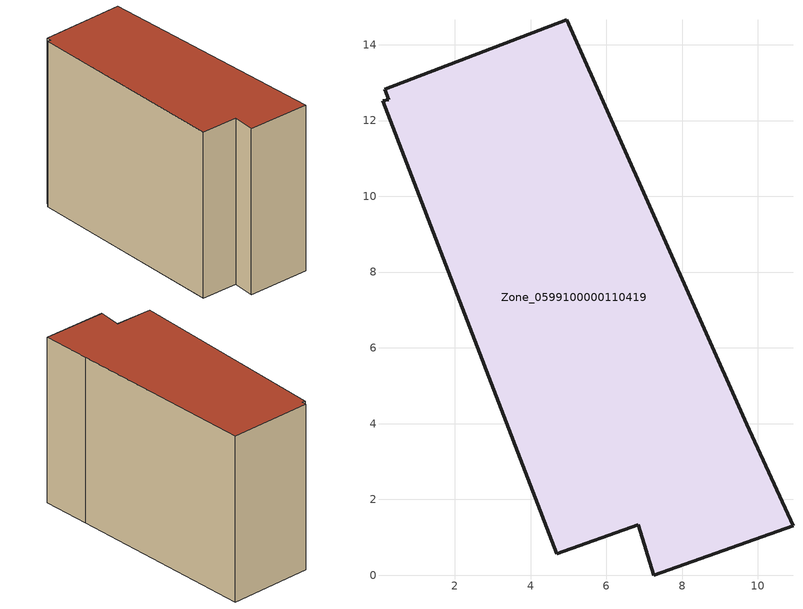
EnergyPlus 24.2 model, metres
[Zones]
Zone_0599100000110419
 floor ground (C_G): 7.25,0 6.84,1.33 4.69,0.56 0.09,12.52 0.26,12.55 0.15,12.82 4.95,14.66 9.71,3.98 10.93,1.31 z0
 wall outside (C_F): 6.84,1.33 7.25,0 10.93,1.31 9.71,3.98 4.95,14.66 0.15,12.82 0.26,12.55 0.09,12.52 4.69,0.56 6.84,1.33 z0:10.55
 roof outside (C_R): 4.95,14.66 0.15,12.82 0.26,12.55 0.09,12.52 4.69,0.56 6.84,1.33 7.25,0 10.93,1.31 9.71,3.98 z10.55
[BUILDING]
Pand.0599100000110419: North Axis=0; Terrain=City; Loads Convergence Tolerance Value=0.04; Temperature Convergence Tolerance Value=0.4; Solar Distribution=FullExterior; Maximum Number of Warmup Days=25; Minimum Number of Warmup Days=1
[Site:Location]
Rotterdam.The.Hague.AP_ZH_NLD Design_Conditions: Latitude=51.96; Longitude=4.45; Time Zone=1; Elevation=-4.5
[SITE:GROUNDTEMPERATURE:BUILDINGSURFACE]
18, 18, 18, 18, 18, 18, 18, 18, 18, 18, 18, 18
[MATERIAL] Thermal Absorptance=0.9; Solar Absorptance=0.7; Visible Absorptance=0.7
Name | Roughness | Thickness | Conductivity | Density | Specific Heat
G.TI.1946 | MediumSmooth | 0.15 | 1 | 540 | 1210
F.TI.1946 | Rough | 0.3 | 0.857143 | 1920 | 840
R.TI.1946 | MediumRough | 0.2 | 0.1 | 1500 | 1000
[CONSTRUCTION]
C_G: G.TI.1946
C_F: F.TI.1946
C_R: R.TI.1946
[ZONE]
Zone_0599100000110419: Type=1; Multiplier=1; Ceiling Height=Autocalculate; Volume=Autocalculate; Floor Area=autocalculate; Part of Total Floor Area=Yes
[ZONEINFILTRATION:DESIGNFLOWRATE]
Infil_Zone_0599100000110419: Zone or ZoneList or Space or SpaceList=Zone_0599100000110419; Schedule=AlwaysOn; Design Flow Rate Calculation Method=Flow/Area; Flow Rate per Floor Area=0.003; Constant Term Coefficient=1; Temperature Term Coefficient=0; Velocity Term Coefficient=0; Velocity Squared Term Coefficient=0
[HVACTEMPLATE:ZONE:IDEALLOADSAIRSYSTEM]
Zone_0599100000110419: Maximum Heating Supply Air Temperature=50; Minimum Cooling Supply Air Temperature=13; Maximum Heating Supply Air Humidity Ratio=0.0156; Minimum Cooling Supply Air Humidity Ratio=0.0077; Heating Limit=NoLimit; Cooling Limit=NoLimit; Dehumidification Control Type=ConstantSensibleHeatRatio; Cooling Sensible Heat Ratio=0.7; Dehumidification Setpoint=60; Humidification Control Type=None; Humidification Setpoint=30; Outdoor Air Method=None; Outdoor Air Flow Rate per Person=0.00944; Outdoor Air Flow Rate per Zone Floor Area=0; Outdoor Air Flow Rate per Zone=0; Demand Controlled Ventilation Type=None; Outdoor Air Economizer Type=NoEconomizer; Heat Recovery Type=None; Sensible Heat Recovery Effectiveness=0.7; Latent Heat Recovery Effectiveness=0.65
[ZONECONTROL:THERMOSTAT]
ThermostatControl_Zone_0599100000110419: Zone or ZoneList=Zone_0599100000110419; Control Type Schedule=DualSetpointControlType; Control 1=Thermostat_Zone_0599100000110419; Temperature Difference Between Cutout And Setpoint=0
[THERMOSTATSETPOINT:DUALSETPOINT]
Thermostat_Zone_0599100000110419: Heating Setpoint Temperature Schedule=HeatingSetpoint_Zone_0599100000110419; Cooling Setpoint Temperature Schedule=CoolingSetpoint_Zone_0599100000110419
[SCHEDULE:COMPACT]
HeatingSetpoint_Zone_0599100000110419: Through: 12/31, For: AllDays, Until: 24:00, 21
CoolingSetpoint_Zone_0599100000110419: Through: 12/31, For: AllDays, Until: 24:00, 24
DualSetpointControlType: Through: 12/31, For: AllDays, Until: 24:00, 4
AlwaysOn: Through: 12/31, For: AllDays, Until: 24:00, 1
